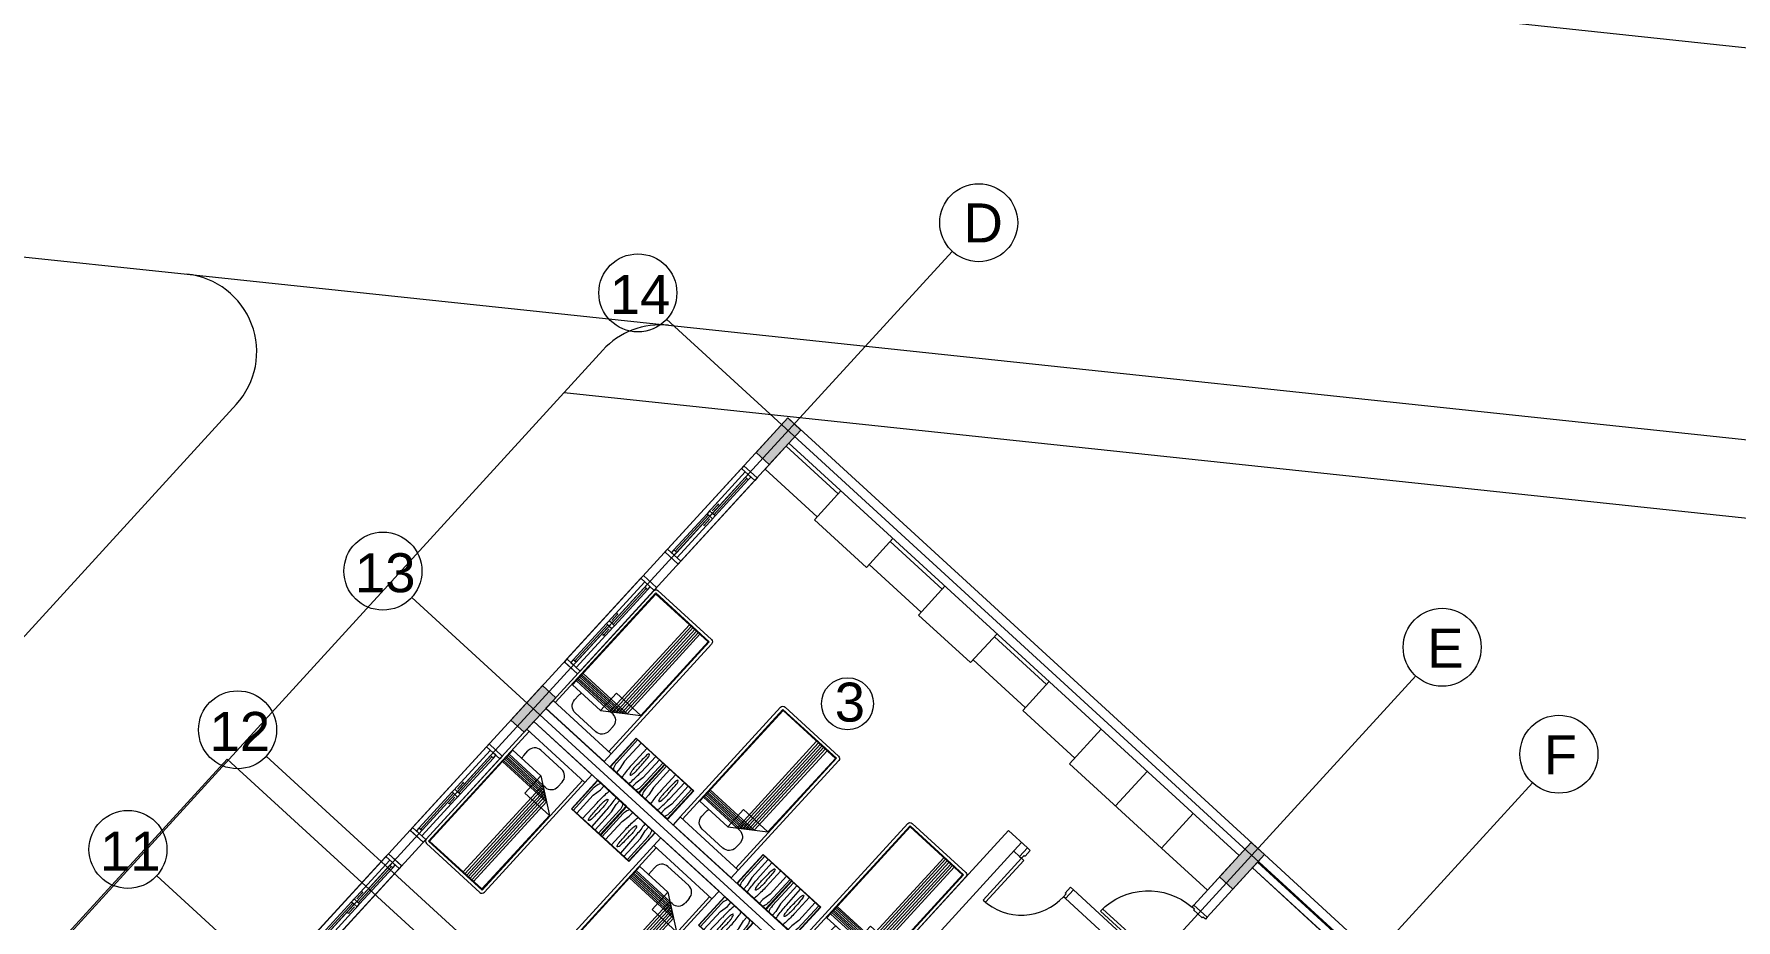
# Model space of a CAD drawing. Header units: metres. Extents: x 750 to 3116, y -341 to 1465.
# Drawn here: x 1586.25 to 1608.08, y 737.84 to 749.21 of the extents above; entities that cross this region are included whole.
import ezdxf

# ---------------------------------------------------------------- set-up
doc = ezdxf.new("R2010")
doc.units = ezdxf.units.M
for name, color, linetype, lineweight in [('A-Door', 254, 'Continuous', 5), ('Bathroom Door', 252, 'Continuous', 5), ('Centre Line', 7, 'Continuous', 13), ('Column', 50, 'Continuous', 20), ('Cycle road', 254, 'Continuous', 20), ('Footpath', 32, 'Continuous', 18), ('Furniture', 44, 'Continuous', 5), ('GUIDE LINE', 7, 'Continuous', 5), ('Hatch', 251, 'Continuous', 5), ('Hidden line', 251, 'Continuous', 5), ('Inverted beam', 252, 'Continuous', 5), ('Railing', 190, 'Continuous', 5), ('Vehicular Road', 253, 'Continuous', 20), ('Wall ext', 20, 'Continuous', 18), ('WINDOW', 33, 'Continuous', 5)]:
    doc.layers.add(name, color=color, linetype=linetype, lineweight=lineweight)
doc.layers.add('Text', color=7, linetype='Continuous')
doc.styles.get("Standard").update_dxf_attribs({"font": 'arial.ttf'})

# ---------------------------------------------------------------- blocks, each defined once
blk = doc.blocks.new('Bed')
at = {"layer": 'Furniture', "linetype": 'Continuous'}
for p, q in [((1878.327, 465.952), (1879.337, 465.952)), ((1878.327, 465.817), (1878.327, 465.952)), ((1879.337, 465.952), (1879.337, 465.817)), ((1879.337, 465.817), (1878.327, 465.817)), ((1878.327, 463.909), (1878.327, 465.817)), ((1878.367, 463.909), (1878.367, 465.817)), ((1878.642, 465.742), (1879.002, 465.742)), ((1879.297, 465.817), (1879.297, 463.909)), ((1879.337, 465.817), (1879.337, 463.909)), ((1878.377, 465.499), (1878.862, 465.499)), ((1878.377, 463.919), (1878.377, 465.499)), ((1878.525, 465.544), (1878.525, 465.624)), ((1878.862, 465.499), (1879.287, 465.199)), ((1878.862, 465.199), (1878.862, 465.499)), ((1879.12, 465.624), (1879.12, 465.544)), ((1878.962, 465.429), (1878.377, 465.429)), ((1878.992, 465.407), (1878.377, 465.407)), ((1879.022, 465.386), (1878.377, 465.386)), ((1879.052, 465.365), (1878.377, 465.365)), ((1879.082, 465.344), (1878.377, 465.344)), ((1879.112, 465.323), (1878.377, 465.323)), ((1879.142, 465.302), (1878.377, 465.302)), ((1878.962, 463.919), (1878.962, 465.429)), ((1879.002, 465.427), (1878.965, 465.427)), ((1878.992, 463.919), (1878.992, 465.407)), ((1879.022, 463.919), (1879.022, 465.386)), ((1879.052, 463.919), (1879.052, 465.365)), ((1879.082, 463.919), (1879.082, 465.344)), ((1879.112, 463.919), (1879.112, 465.323)), ((1879.142, 463.919), (1879.142, 465.302)), ((1879.287, 465.199), (1878.862, 465.199)), ((1879.287, 465.199), (1879.287, 463.919)), ((1879.297, 463.909), (1878.367, 463.909)), ((1879.297, 463.869), (1878.367, 463.869)), ((1879.287, 463.919), (1878.377, 463.919))]:
    blk.add_line(p, q, dxfattribs=at)
for centre, radius, start, end in [((1878.642, 465.624), 0.117, 90, 180), ((1879.002, 465.624), 0.117, 360, 90), ((1878.642, 465.544), 0.117, 180.0006, 202.5189), ((1879.002, 465.544), 0.117, 270, 0), ((1878.367, 463.909), 0.04, 180, 270), ((1879.297, 463.909), 0.04, 270, 0)]:
    blk.add_arc(centre, radius, start, end, dxfattribs=at)
blk = doc.blocks.new('Nightstand')
at = {"layer": 'Furniture'}
for p, q in [((1879.838, 464.54), (1879.838, 464.04)), ((1880.338, 464.54), (1879.838, 464.54)), ((1879.843, 464.535), (1879.843, 464.045)), ((1880.333, 464.535), (1879.843, 464.535)), ((1879.869, 464.442), (1879.871, 464.467)), ((1879.869, 464.045), (1879.869, 464.442)), ((1879.929, 464.358), (1879.951, 464.469)), ((1879.951, 464.469), (1879.951, 464.535)), ((1880.074, 464.444), (1880.068, 464.44)), ((1880.08, 464.44), (1880.074, 464.444)), ((1880.226, 464.469), (1880.226, 464.535)), ((1880.248, 464.358), (1880.226, 464.469)), ((1880.308, 464.442), (1880.305, 464.467)), ((1880.308, 464.045), (1880.308, 464.442)), ((1880.333, 464.045), (1880.333, 464.535)), ((1880.338, 464.04), (1880.338, 464.54)), ((1879.929, 464.045), (1879.929, 464.358)), ((1879.997, 464.32), (1879.991, 464.045)), ((1880.147, 464.32), (1880.147, 464.045)), ((1880.248, 464.045), (1880.248, 464.358)), ((1879.838, 464.04), (1880.338, 464.04)), ((1879.843, 464.045), (1880.333, 464.045)), ((1880.068, 464.081), (1880.074, 464.077)), ((1880.074, 464.077), (1880.08, 464.081))]:
    blk.add_line(p, q, dxfattribs=at)
for centre, radius, start, end in [((1880.021, 464.452), 0.15, 146.5657, 174.2856), ((1881.576, 464.32), 1.578, 174.0179, 180), ((1880.825, 464.399), 0.823, 170.5074, 174.0179), ((1880.395, 464.345), 0.343, 169.4757, 175.5997), ((1880.197, 464.382), 0.142, 155.8434, 169.4757), ((1879.951, 464.382), 0.142, 10.5243, 24.1566), ((1879.753, 464.345), 0.343, 4.4003, 10.5243), ((1879.315, 464.399), 0.828, 5.9821, 9.4446), ((1878.564, 464.32), 1.583, 0, 5.9821), ((1880.156, 464.452), 0.15, 5.7144, 33.4343), ((1880.715, 464.32), 0.664, 175.5997, 180), ((1880.715, 464.32), 0.664, 180, 184.4003), ((1886.298, 464.381), 6.246, 181.0259, 182.4606), ((1873.85, 464.381), 6.246, 357.5394, 358.9741), ((1879.433, 464.32), 0.664, 0, 4.4003), ((1879.433, 464.32), 0.664, 355.5997, 0), ((1880.197, 464.139), 0.142, 190.5243, 204.1566), ((1879.951, 464.139), 0.142, 335.8434, 349.4757)]:
    blk.add_arc(centre, radius, start, end, dxfattribs=at)
blk = doc.blocks.new('Door1')
at = {"layer": 'Bathroom Door'}
for p, q in [((1900.586, 444.886), (1899.856, 444.886)), ((1900.586, 444.846), (1899.857, 444.846))]:
    blk.add_line(p, q, dxfattribs=at)
for points in [[(1900.736, 444.921), (1900.586, 444.921), (1900.586, 444.886), (1900.636, 444.886), (1900.636, 444.871), (1900.736, 444.871), (1900.736, 444.921)], [(1900.586, 444.886), (1900.586, 444.846)], [(1900.736, 444.121), (1900.586, 444.121), (1900.586, 444.156), (1900.636, 444.156), (1900.636, 444.171), (1900.736, 444.171), (1900.736, 444.121)]]:
    blk.add_lwpolyline(points, dxfattribs=at)
blk.add_arc((1900.586, 444.886), 0.73, 180, 270, dxfattribs=at)
blk = doc.blocks.new('WINODO1')
at = {"layer": 'WINDOW', "linetype": 'Continuous'}
for p, q in [((2471212540, 936769700), (2471212491, 936769700)), ((2471212491, 936769700), (2471212491, 936769470)), ((2471212540, 936769700), (2471212540, 936769470)), ((2471213991, 936769700), (2471213943, 936769700)), ((2471213943, 936769700), (2471213943, 936769470)), ((2471213991, 936769700), (2471213991, 936769470)), ((2471212540, 936769470), (2471212491, 936769470)), ((2471213991, 936769470), (2471213943, 936769470))]:
    blk.add_line(p, q, dxfattribs=at)
at = {"layer": 'WINDOW'}
for p, q in [((2471212540, 936769700), (2471213943, 936769700)), ((2471212588, 936769633), (2471213217, 936769633)), ((2471213241, 936769633), (2471213943, 936769633)), ((2471213290, 936769609), (2471213394, 936769609)), ((2471213241, 936769537), (2471212540, 936769537)), ((2471212540, 936769470), (2471213943, 936769470)), ((2471212588, 936769585), (2471213217, 936769585)), ((2471213193, 936769561), (2471213089, 936769561)), ((2471213266, 936769585), (2471213895, 936769585)), ((2471213266, 936769537), (2471213895, 936769537))]:
    blk.add_line(p, q, dxfattribs=at)
at = {"layer": 'WINDOW', "color": 4}
blk.add_line((2471212588, 936769609), (2471213217, 936769609), dxfattribs=at)
at = {"layer": 'WINDOW', "color": 4, "true_color": 0x1fffff}
blk.add_line((2471213266, 936769561), (2471213895, 936769561), dxfattribs=at)
at = {"layer": 'WINDOW'}
for points in [[(2471212540, 936769585), (2471212588, 936769585), (2471212588, 936769633), (2471212540, 936769633)], [(2471213217, 936769585), (2471213266, 936769585), (2471213266, 936769633), (2471213217, 936769633)], [(2471213406, 936769609), (2471213394, 936769616), (2471213394, 936769602)], [(2471213076, 936769561), (2471213089, 936769568), (2471213089, 936769554)], [(2471213217, 936769537), (2471213266, 936769537), (2471213266, 936769585), (2471213217, 936769585)], [(2471213895, 936769537), (2471213943, 936769537), (2471213943, 936769585), (2471213895, 936769585)]]:
    blk.add_lwpolyline(points, close=True, dxfattribs=at)
blk = doc.blocks.new('Door 900')
at = {"layer": 'A-Door'}
for points in [[(29934124, 12198491), (29934164, 12198491), (29934164, 12198476), (29934239, 12198476), (29934314, 12198476), (29934314, 12198491), (29934354, 12198491), (29934354, 12198524), (29934239, 12198524), (29934124, 12198524)], [(29934164, 12197672), (29934314, 12197672), (29934314, 12197658), (29934354, 12197658), (29934354, 12197624), (29934239, 12197624), (29934124, 12197624), (29934124, 12197658), (29934164, 12197658)]]:
    blk.add_lwpolyline(points, close=True, dxfattribs=at)
blk.add_lwpolyline([(29935187, 12197658), (29934354, 12197658), (29934354, 12197698), (29935185, 12197698)], dxfattribs=at)
blk.add_arc((29934327, 12197631), 860, 1.7769, 88.2024, dxfattribs=at)

msp = doc.modelspace()

# ---------------------------------------------------------------- hatches: boundary and pattern name
at = {"layer": 'Hatch', "transparency": 33554687}
h = msp.add_hatch(color=256, dxfattribs=at)
h.dxf.hatch_style = 1
h.paths.add_polyline_path([(1646.175, 711.875), (1646.005, 712.031), (1645.846, 711.857), (1645.755, 711.758), (1645.6, 711.588), (1645.769, 711.433)])
h.paths.add_polyline_path([(1649.318, 715.307), (1649.149, 715.463), (1648.743, 715.02), (1648.913, 714.865)])
h.paths.add_polyline_path([(1652.587, 718.876), (1652.417, 719.031), (1652.384, 718.994), (1652.292, 718.895), (1652.012, 718.589), (1652.182, 718.433)])
h.paths.add_polyline_path([(1655.856, 722.444), (1655.686, 722.6), (1655.281, 722.157), (1655.45, 722.002)])
h.paths.add_polyline_path([(1659.124, 726.013), (1658.955, 726.168), (1658.549, 725.726), (1658.719, 725.571)])
h.paths.add_polyline_path([(1661.826, 729.85), (1661.67, 729.681), (1662.113, 729.275), (1662.268, 729.445)])
h.paths.add_polyline_path([(1657.785, 733.552), (1657.629, 733.382), (1658.072, 732.977), (1658.227, 733.147)])
h.paths.add_polyline_path([(1654.516, 729.983), (1654.361, 729.814), (1654.471, 729.712), (1654.803, 729.408), (1654.958, 729.578)])
h.paths.add_polyline_path([(1652.746, 731.604), (1652.591, 731.435), (1653.033, 731.029), (1653.189, 731.199)])
h.paths.add_polyline_path([(1651.542, 726.396), (1651.372, 726.551), (1650.967, 726.109), (1651.137, 725.953)])
h.paths.add_polyline_path([(1650.045, 727.767), (1649.875, 727.922), (1649.47, 727.48), (1649.64, 727.325)])
h.paths.add_polyline_path([(1647.979, 722.846), (1647.823, 722.677), (1647.934, 722.575), (1648.266, 722.271), (1648.421, 722.441)])
h.paths.add_polyline_path([(1646.541, 724.163), (1646.209, 724.467), (1646.053, 724.298), (1646.496, 723.892), (1646.651, 724.062)])
h.paths.add_polyline_path([(1645.004, 719.259), (1644.835, 719.414), (1644.43, 718.972), (1644.599, 718.816)])
h.paths.add_polyline_path([(1643.632, 720.766), (1643.463, 720.922), (1643.058, 720.479), (1643.227, 720.324)])
h.paths.add_polyline_path([(1641.441, 715.709), (1641.286, 715.54), (1641.728, 715.134), (1641.884, 715.304)])
h.paths.add_polyline_path([(1640.114, 716.925), (1639.944, 717.08), (1639.539, 716.638), (1639.709, 716.482)])
h.paths.add_polyline_path([(1636.735, 713.458), (1636.403, 713.762), (1636.247, 713.592), (1636.69, 713.187), (1636.845, 713.356)])
h.paths.add_polyline_path([(1631.152, 719.073), (1630.982, 719.229), (1630.577, 718.786), (1630.746, 718.631)])
h.paths.add_polyline_path([(1634.17, 722.369), (1634.001, 722.524), (1633.595, 722.082), (1633.765, 721.927)])
h.paths.add_polyline_path([(1637.689, 726.21), (1637.519, 726.366), (1637.114, 725.923), (1637.284, 725.768)])
h.paths.add_polyline_path([(1640.833, 729.643), (1640.663, 729.798), (1640.258, 729.355), (1640.427, 729.2), (1640.461, 729.237), (1640.552, 729.337)])
h.paths.add_polyline_path([(1644.101, 733.211), (1643.932, 733.366), (1643.527, 732.924), (1643.696, 732.769)])
h.paths.add_polyline_path([(1646.999, 736.374), (1647.09, 736.474), (1647.245, 736.643), (1647.076, 736.799), (1646.67, 736.356), (1646.84, 736.201)])
h.paths.add_polyline_path([(1636.008, 733.811), (1635.839, 733.966), (1635.433, 733.524), (1635.603, 733.368)])
h.paths.add_polyline_path([(1631.525, 737.918), (1631.369, 737.748), (1631.48, 737.647), (1631.812, 737.343), (1631.967, 737.512)])
h.paths.add_polyline_path([(1628.676, 734.467), (1628.506, 734.622), (1628.101, 734.179), (1628.27, 734.024)])
h.paths.add_polyline_path([(1632.989, 730.515), (1632.82, 730.67), (1632.415, 730.228), (1632.584, 730.073)])
h.paths.add_polyline_path([(1629.471, 726.674), (1629.301, 726.829), (1628.896, 726.387), (1629.066, 726.231)])
h.paths.add_polyline_path([(1624.987, 730.78), (1624.832, 730.611), (1625.274, 730.206), (1625.43, 730.375)])
h.paths.add_polyline_path([(1626.327, 723.242), (1626.157, 723.397), (1626.124, 723.36), (1626.032, 723.261), (1625.752, 722.955), (1625.922, 722.799)])
h.paths.add_polyline_path([(1621.719, 727.212), (1621.563, 727.042), (1621.674, 726.941), (1622.006, 726.637), (1622.161, 726.807)])
h.paths.add_polyline_path([(1619.949, 728.833), (1619.794, 728.663), (1620.236, 728.258), (1620.391, 728.428), (1620.281, 728.529)])
h.paths.add_polyline_path([(1623.218, 732.402), (1623.062, 732.232), (1623.505, 731.827), (1623.66, 731.996)])
h.paths.add_polyline_path([(1626.486, 735.97), (1626.331, 735.8), (1626.773, 735.395), (1626.929, 735.565)])
h.paths.add_polyline_path([(1622.117, 739.972), (1621.962, 739.803), (1622.404, 739.397), (1622.56, 739.567)])
h.paths.add_polyline_path([(1619.143, 736.385), (1618.973, 736.54), (1618.568, 736.098), (1618.738, 735.942)])
h.paths.add_polyline_path([(1615.874, 732.816), (1615.705, 732.971), (1615.299, 732.529), (1615.469, 732.374)])
h.paths.add_polyline_path([(1612.731, 729.384), (1612.561, 729.539), (1612.156, 729.097), (1612.325, 728.942)])
h.paths.add_polyline_path([(1617.373, 725.132), (1617.203, 725.287), (1616.798, 724.845), (1616.967, 724.69)])
h.paths.add_polyline_path([(1618.745, 723.624), (1618.575, 723.78), (1618.17, 723.337), (1618.339, 723.182)])
h.paths.add_polyline_path([(1623.058, 719.673), (1622.889, 719.828), (1622.483, 719.386), (1622.653, 719.231)])
h.paths.add_polyline_path([(1619.915, 716.241), (1619.745, 716.396), (1619.34, 715.954), (1619.509, 715.799)])
h.paths.add_polyline_path([(1615.181, 720.075), (1615.026, 719.905), (1615.468, 719.5), (1615.624, 719.67)])
h.paths.add_polyline_path([(1613.411, 721.696), (1613.256, 721.526), (1613.699, 721.121), (1613.854, 721.291)])
h.paths.add_polyline_path([(1609.042, 725.698), (1608.887, 725.528), (1609.329, 725.123), (1609.485, 725.293)])
h.paths.add_polyline_path([(1610.143, 718.127), (1609.987, 717.958), (1610.43, 717.553), (1610.585, 717.722)])
h.paths.add_polyline_path([(1607.566, 714.426), (1607.397, 714.582), (1606.992, 714.139), (1607.161, 713.984)])
h.paths.add_polyline_path([(1602.924, 718.678), (1602.755, 718.834), (1602.35, 718.391), (1602.519, 718.236)])
h.paths.add_polyline_path([(1604.823, 730.065), (1604.653, 730.22), (1604.495, 730.047), (1604.403, 729.947), (1604.248, 729.778), (1604.418, 729.622)])
h.paths.add_polyline_path([(1607.842, 733.36), (1607.672, 733.516), (1607.267, 733.073), (1607.436, 732.918)])
h.paths.add_polyline_path([(1603.528, 737.312), (1603.358, 737.467), (1602.953, 737.025), (1603.123, 736.869)])
h.paths.add_polyline_path([(1600.09, 733.899), (1599.934, 733.729), (1600.377, 733.324), (1600.532, 733.493)])
h.paths.add_polyline_path([(1602.031, 738.683), (1601.861, 738.838), (1601.456, 738.396), (1601.626, 738.24)])
h.paths.add_polyline_path([(1596.087, 744.127), (1595.918, 744.282), (1595.513, 743.84), (1595.682, 743.685)])
h.paths.add_polyline_path([(1592.944, 740.695), (1592.774, 740.85), (1592.369, 740.408), (1592.538, 740.252)])
h.paths.add_polyline_path([(1598.32, 735.52), (1598.164, 735.35), (1598.607, 734.945), (1598.762, 735.114)])
h.paths.add_polyline_path([(1595.619, 731.682), (1595.449, 731.838), (1595.044, 731.395), (1595.213, 731.24)])
h.paths.add_polyline_path([(1589.675, 737.126), (1589.505, 737.282), (1589.1, 736.839), (1589.27, 736.684)])
h.paths.add_polyline_path([(1586.406, 733.558), (1586.237, 733.713), (1585.831, 733.271), (1586.001, 733.115)])
h.paths.add_polyline_path([(1592.225, 727.977), (1591.782, 728.383), (1591.627, 728.213), (1592.07, 727.808)])
h.paths.add_polyline_path([(1593.995, 726.356), (1593.552, 726.761), (1593.397, 726.592), (1593.839, 726.187)])
h.paths.add_polyline_path([(1596.821, 730.33), (1596.666, 730.16), (1597.108, 729.755), (1597.263, 729.925)])
h.paths.add_polyline_path([(1601.304, 726.223), (1601.135, 726.379), (1600.729, 725.936), (1600.899, 725.781)])
h.paths.add_polyline_path([(1598.161, 722.791), (1597.991, 722.947), (1597.586, 722.504), (1597.755, 722.349)])
h.paths.add_polyline_path([(1594.892, 719.223), (1594.722, 719.378), (1594.317, 718.936), (1594.487, 718.78)])
h.paths.add_polyline_path([(1590.578, 723.174), (1590.408, 723.329), (1590.003, 722.887), (1590.173, 722.732)])
h.paths.add_polyline_path([(1589.081, 724.545), (1588.912, 724.701), (1588.506, 724.258), (1588.676, 724.103)])
h.paths.add_polyline_path([(1583.138, 729.989), (1582.968, 730.145), (1582.563, 729.702), (1582.732, 729.547)])
h.paths.add_polyline_path([(1579.869, 726.421), (1579.699, 726.576), (1579.294, 726.134), (1579.464, 725.978)])
h.paths.add_polyline_path([(1585.245, 721.245), (1585.09, 721.076), (1585.532, 720.671), (1585.687, 720.84)])
h.paths.add_polyline_path([(1587.015, 719.624), (1586.859, 719.455), (1587.302, 719.05), (1587.457, 719.219)])
h.paths.add_polyline_path([(1582.669, 717.545), (1582.499, 717.7), (1582.094, 717.257), (1582.263, 717.102)])
h.paths.add_polyline_path([(1576.725, 722.989), (1576.556, 723.144), (1576.15, 722.702), (1576.32, 722.546)])
h.paths.add_polyline_path([(1591.748, 715.791), (1591.579, 715.946), (1591.42, 715.773), (1591.329, 715.673), (1591.173, 715.503), (1591.343, 715.348)])
h.paths.add_polyline_path([(1561.743, 717.756), (1561.574, 717.911), (1561.169, 717.468), (1561.339, 717.313)])
h.paths.add_polyline_path([(1566.286, 722.728), (1566.116, 722.883), (1565.712, 722.44), (1565.882, 722.285)])
h.paths.add_polyline_path([(1570.833, 727.704), (1570.663, 727.859), (1570.258, 727.416), (1570.428, 727.261)])
h.paths.add_polyline_path([(1575.254, 732.543), (1574.811, 732.948), (1574.656, 732.778), (1575.099, 732.373)])
h.paths.add_polyline_path([(1579.283, 737.842), (1579.128, 737.673), (1579.571, 737.268), (1579.726, 737.438)])
h.paths.add_polyline_path([(1568.934, 738.568), (1568.764, 738.723), (1568.36, 738.281), (1568.529, 738.125)])
h.paths.add_polyline_path([(1564.388, 733.593), (1564.218, 733.748), (1563.813, 733.305), (1563.983, 733.15)])
h.paths.add_polyline_path([(1559.841, 728.617), (1559.672, 728.772), (1559.267, 728.329), (1559.437, 728.174)])
h.paths.add_polyline_path([(1557.524, 726.081), (1557.211, 726.368), (1557.211, 726.368), (1557.196, 726.381), (1557.081, 726.486), (1556.926, 726.316), (1557.369, 725.911)])
h.paths.add_polyline_path([(1555.295, 723.641), (1555.125, 723.796), (1554.721, 723.353), (1554.89, 723.198)])
h.paths.add_polyline_path([(1552.096, 731.041), (1551.941, 730.871), (1551.941, 730.871), (1552.384, 730.466), (1552.539, 730.636)])
h.paths.add_polyline_path([(1554.583, 733.422), (1554.413, 733.577), (1554.008, 733.134), (1554.178, 732.979)])
h.paths.add_polyline_path([(1559.129, 738.397), (1558.959, 738.553), (1558.555, 738.11), (1558.724, 737.954)])
h.paths.add_polyline_path([(1563.675, 743.373), (1563.506, 743.528), (1563.101, 743.085), (1563.271, 742.93)])
h.paths.add_polyline_path([(1567.853, 748.286), (1567.698, 748.116), (1568.141, 747.712), (1568.296, 747.882)])

# ---------------------------------------------------------------- linework, layer by layer
at = {"layer": 'Centre Line', "color": 30, "true_color": 0xf26722}
for p, q in [((1598.029, 746.417), (1574.209, 720.412)), ((1625.068, 717.426), (1594.365, 745.548)), ((1621.799, 713.857), (1591.097, 741.98)), ((1603.973, 740.973), (1580.152, 714.968)), ((1619.935, 711.822), (1589.233, 739.945)), ((1605.469, 739.602), (1581.649, 713.596)), ((1618.531, 710.288), (1587.828, 738.411))]:
    msp.add_line(p, q, dxfattribs=at)
at = {"layer": 'Centre Line', "color": 3, "true_color": 0x1fff1f}
msp.add_lwpolyline([(1560.568, 753.337), (1582.572, 733.182), (1588.732, 739.906), (1612.323, 718.297), (1624.767, 731.883), (1647.479, 711.079)], dxfattribs=at)
at = {"layer": 'Centre Line', "color": 30, "true_color": 0xf26722}
for centre in [(1598.367, 746.786), (1593.997, 745.886), (1590.728, 742.318), (1604.31, 741.341), (1588.864, 740.283), (1605.807, 739.97), (1587.459, 738.749)]:
    msp.add_circle(centre, 0.5, dxfattribs=at)
at = {"layer": 'Column'}
for points in [[(1595.513, 743.84), (1595.918, 744.282), (1596.087, 744.127), (1595.682, 743.685), (1595.513, 743.84)], [(1592.369, 740.408), (1592.774, 740.85), (1592.944, 740.695), (1592.538, 740.252), (1592.369, 740.408)], [(1601.456, 738.396), (1601.861, 738.838), (1602.031, 738.683), (1601.626, 738.24), (1601.456, 738.396)]]:
    msp.add_lwpolyline(points, dxfattribs=at)
at = {"layer": 'Cycle road', "lineweight": 18}
for p, q in [((1604.177, 749.46), (1630.824, 746.633)), ((1567.853, 748.286), (1588.216, 746.126)), ((1594.39, 745.47), (1609.286, 743.89))]:
    msp.add_line(p, q, dxfattribs=at)
at = {"layer": 'Cycle road'}
for centre, start, end in [((1588.11, 745.131), 317.5821, 83.9431), ((1594.285, 744.476), 83.9431, 137.5821)]:
    msp.add_arc(centre, 1, start, end, dxfattribs=at)
at = {"layer": 'Footpath'}
msp.add_line((1593.05, 744.607), (1610.175, 742.79), dxfattribs=at)
at = {"layer": 'Furniture'}
for points in [[(1596.296, 743.014), (1595.628, 743.626), (1595.932, 743.957)], [(1595.932, 743.957), (1601.706, 738.669)], [(1596.566, 743.309), (1595.898, 743.921)], [(1597.267, 742.735), (1596.929, 742.366), (1596.262, 742.977), (1596.599, 743.346)], [(1597.934, 742.124), (1597.9, 742.087), (1597.233, 742.698), (1597.267, 742.735)], [(1597.63, 741.792), (1596.963, 742.403)], [(1598.602, 741.512), (1598.264, 741.144), (1597.596, 741.755), (1597.934, 742.124)], [(1599.235, 740.864), (1598.568, 741.475)], [(1598.965, 740.569), (1598.298, 741.18)], [(1599.599, 739.921), (1598.931, 740.532), (1599.269, 740.901)], [(1599.936, 740.29), (1599.531, 739.847), (1600.711, 738.767)], [(1600.526, 739.749), (1600.121, 739.307)], [(1601.116, 739.209), (1600.711, 738.767), (1601.301, 738.226), (1601.706, 738.669)]]:
    msp.add_lwpolyline(points, dxfattribs=at)
at = {"layer": 'GUIDE LINE'}
msp.add_circle((1596.685, 740.617), 0.333, dxfattribs=at)
at = {"layer": 'Hidden line'}
msp.add_line((1588.216, 746.126), (1594.39, 745.47), dxfattribs=at)
at = {"layer": 'Inverted beam'}
msp.add_lwpolyline([(1602.031, 738.683), (1603.358, 737.467), (1603.203, 737.297), (1601.876, 738.513), (1602.031, 738.683)], dxfattribs=at)
at = {"layer": 'Railing'}
for p, q in [((1601.876, 738.513), (1603.203, 737.297)), ((1601.943, 738.587), (1603.27, 737.371))]:
    msp.add_line(p, q, dxfattribs=at)
at = {"layer": 'Vehicular Road', "lineweight": 20}
for points in [[(1588.849, 744.457), (1562.619, 715.749, -0.226809), (1561.019, 715.102), (1554.208, 715.523, -0.404452), (1551.863, 718.089), (1552.099, 726.429), (1551.881, 731.859, -0.197614), (1552.142, 732.574), (1564.143, 745.709)], [(1670.001, 733.44), (1649.151, 710.677, -0.243266), (1647.857, 710.202), (1624.206, 713.181), (1577.67, 714.074), (1569.995, 714.548, -0.630246), (1568.642, 717.893), (1593.546, 745.151)]]:
    msp.add_lwpolyline(points, format="xyb", dxfattribs=at)
at = {"layer": 'Wall ext'}
for p, q in [((1595.918, 744.282), (1576.15, 722.702)), ((1602.031, 738.683), (1595.918, 744.282)), ((1592.819, 740.558), (1595.932, 743.957)), ((1595.932, 743.957), (1601.706, 738.669)), ((1595.527, 743.515), (1595.357, 743.67)), ((1594.514, 742.409), (1594.344, 742.564)), ((1594.237, 742.107), (1594.068, 742.262)), ((1593.224, 741.001), (1593.054, 741.156)), ((1598.762, 735.114), (1592.819, 740.558)), ((1592.663, 740.389), (1589.55, 736.99)), ((1598.607, 734.945), (1592.663, 740.389)), ((1592.258, 739.946), (1592.089, 740.102)), ((1591.245, 738.84), (1591.075, 738.996)), ((1596.823, 736.891), (1598.748, 738.992)), ((1598.748, 738.992), (1598.991, 738.769)), ((1590.969, 738.538), (1590.799, 738.694)), ((1596.992, 736.735), (1598.918, 738.837)), ((1598.816, 738.726), (1598.89, 738.659)), ((1598.89, 738.659), (1598.991, 738.769)), ((1601.126, 738.035), (1601.706, 738.669)), ((1601.295, 737.88), (1602.031, 738.683)), ((1599.48, 738.119), (1599.581, 738.229)), ((1599.48, 738.119), (1600.416, 737.261)), ((1599.581, 738.229), (1600.687, 737.216)), ((1601.126, 738.035), (1601.295, 737.88))]:
    msp.add_line(p, q, dxfattribs=at)

# ---------------------------------------------------------------- block references
at = {"xscale": -1}
for name, p, rotation in [('Bed', (522.454, 2352.869), 137.5109696397398), ('Bed', (524.084, 2351.376), 137.5109696397398), ('Nightstand', (2666.283, -872.988), 317.5109696397399), ('Nightstand', (2666.652, -873.326), 317.5109696397399), ('Bed', (525.714, 2349.883), 137.5109696397398), ('Nightstand', (522.835, 2350.606), 137.5109696397398), ('Nightstand', (523.203, 2350.268), 137.5109696397398)]:
    msp.add_blockref(name, p, dxfattribs=dict(at, rotation=rotation))
for name, p, rotation in [('Bed', (-107.154, 1665.507), 317.5109696397398), ('Nightstand', (3293.984, -187.709), 137.5109696397398), ('Nightstand', (3294.353, -188.047), 137.5109696397398), ('Bed', (-105.525, 1664.015), 317.5109696397398), ('Nightstand', (-104.867, 1665.327), 317.5109696397398)]:
    msp.add_blockref(name, p, dxfattribs=dict(rotation=rotation))
at = {"layer": 'A-Door', "xscale": -0.001, "yscale": 0.001, "zscale": 0.001, "rotation": 317.510969639692}
msp.add_blockref('Door 900', (15435.437, -28476.369), dxfattribs=at)
at = {"layer": 'Bathroom Door', "rotation": 47.51096963990266}
msp.add_blockref('Door1', (643.229, -963.367), dxfattribs=at)
at = {"layer": 'WINDOW', "linetype": 'Continuous', "xscale": 0.001, "yscale": 0.001, "zscale": 0.001, "rotation": 47.51096963974634}
for p in [(-976803.533, -2454286.202), (-976804.823, -2454287.61), (-976806.802, -2454289.77), (-976808.092, -2454291.178)]:
    msp.add_blockref('WINODO1', p, dxfattribs=at)

# ---------------------------------------------------------------- texts
at = {"layer": 'Text', "color": 30, "true_color": 0xf26722, "char_height": 0.5, "attachment_point": 1}
for s, width, insert in [('D', 0.83687, (1598.173, 747.033)), ('14', 0.83687, (1593.637, 746.115)), ('13', 0.83687, (1590.369, 742.547)), ('E', 0.83687, (1604.118, 741.578)), ('3', 3.12418, (1596.521, 740.888)), ('12', 0.83687, (1588.505, 740.512)), ('F', 0.83687, (1605.612, 740.213)), ('11', 0.83687, (1587.1, 738.978))]:
    msp.add_mtext_dynamic_manual_height_columns(s, width=width, gutter_width=12.5, heights=[0], dxfattribs=dict(at, insert=insert))

doc.saveas('drawing.dxf')
